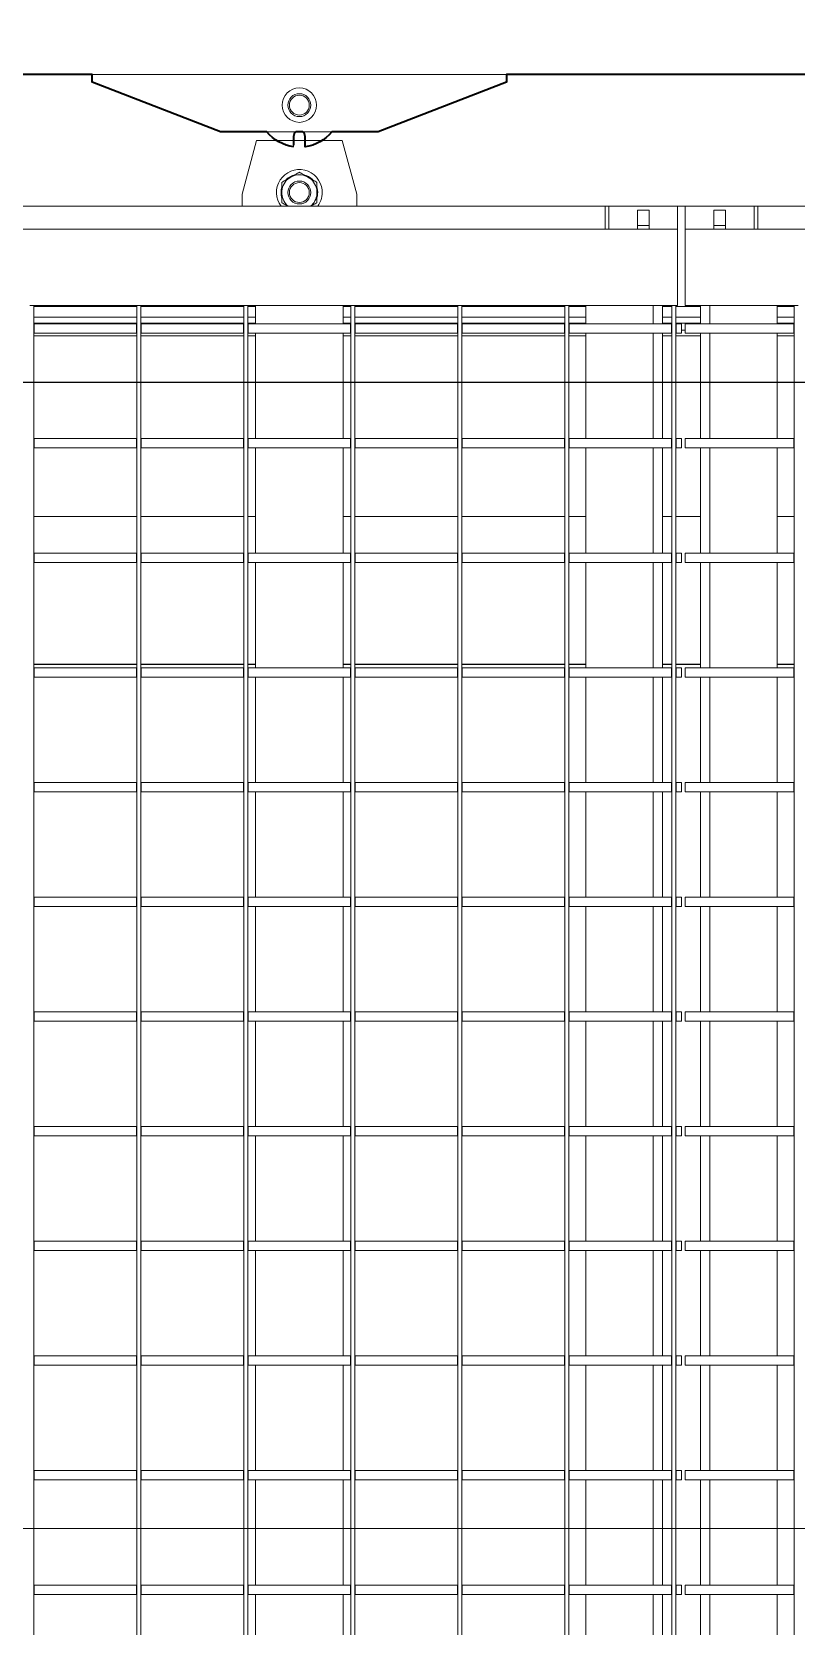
# Model space of a CAD drawing. Extents: x 28911 to 70911, y -59 to 29641.
# Drawn here: x 52923 to 53923, y 21135 to 23221 of the extents above; entities that cross this region are included whole.
import ezdxf
from ezdxf.lldxf.tags import DXFTag

# ---------------------------------------------------------------- set-up
doc = ezdxf.new("R2010")
doc.units = 0
doc.header["$LTSCALE"] = 300
doc.header["$MEASUREMENT"] = 0
doc.linetypes.add('CONTINUA', pattern=[0])
for name, color, linetype, lineweight in [('20 CENTERLINE 0.05', 6, 'CENTER', 9), ('21 CONTINUA 0.05', 6, 'Continuous', 9), ('22 CONTINUA 0.18', 3, 'Continuous', 18), ('23 CONTINUA 0.35', 4, 'Continuous', 35)]:
    doc.layers.add(name, color=color, linetype=linetype, lineweight=lineweight)
tags = doc.linetypes.add('CENTER', pattern=[2, 1.25, -0.25, 0.25, -0.25]).pattern_tags.tags
tags[10:11] = [DXFTag(74, 4), DXFTag(75, 0), DXFTag(340, '0'), DXFTag(46, 1.0), DXFTag(50, 0.0), DXFTag(44, 0.0), DXFTag(45, 0.0)]
tags[8:9] = [DXFTag(74, 4), DXFTag(75, 0), DXFTag(340, '0'), DXFTag(46, 1.0), DXFTag(50, 0.0), DXFTag(44, 0.0), DXFTag(45, 0.0)]
tags[6:7] = [DXFTag(74, 4), DXFTag(75, 0), DXFTag(340, '0'), DXFTag(46, 1.0), DXFTag(50, 0.0), DXFTag(44, 0.0), DXFTag(45, 0.0)]
tags[4:5] = [DXFTag(74, 4), DXFTag(75, 0), DXFTag(340, '0'), DXFTag(46, 1.0), DXFTag(50, 0.0), DXFTag(44, 0.0), DXFTag(45, 0.0)]

# ---------------------------------------------------------------- blocks, each defined once
blk = doc.blocks.new('A$Cdbd99e87')
at = {"layer": '21 CONTINUA 0.05', "color": 253, "linetype": 'Continuous'}
for p, q in [((1852.5, 1600), (1852.5, -1600)), ((2007.5, 1600), (2007.5, -1600)), ((2012.5, 1600), (2012.5, -1600)), ((2147.5, 1600), (2147.5, -1600)), ((2152.5, 1600), (2152.5, -1600)), ((2287.5, 1600), (2287.5, -1600)), ((2292.5, 1600), (2292.5, -1600)), ((2427.5, 1600), (2427.5, -1600)), ((2432.5, 1600), (2432.5, -1600)), ((2567.5, 1600), (2567.5, -1600)), ((2572.5, 1600), (2572.5, -1600)), ((2707.5, 1600), (2707.5, -1600)), ((2712.5, 1600), (2712.5, -1600)), ((2847.5, 1600), (2847.5, -1600)), ((1875, 86), (1875, 224)), ((1963, 86), (1963, 224)), ((1975, 86), (1975, 224)), ((2025, 86), (2025, 224)), ((2037, 86), (2037, 224)), ((2125, 86), (2125, 224)), ((2442.5, 86), (2442.5, 224)), ((2557.5, 86), (2557.5, 224)), ((1853, 86), (1852.5, 86)), ((1853, 86), (1853, 74)), ((1995, 86), (1853, 86)), ((1995, 86), (1995, 74)), ((2007, 86), (2000, 86)), ((2000, 86), (2000, 74)), ((2007, 86), (2007, 74)), ((2007.5, 86), (2007, 86)), ((2013, 86), (2012.5, 86)), ((2013, 86), (2013, 74)), ((2147, 86), (2013, 86)), ((2147, 86), (2147, 74)), ((2147.5, 86), (2147, 86)), ((2153, 86), (2152.5, 86)), ((2153, 86), (2153, 74)), ((2287, 86), (2153, 86)), ((2287, 86), (2287, 74)), ((2287.5, 86), (2287, 86)), ((2293, 86), (2292.5, 86)), ((2293, 86), (2293, 74)), ((2427, 86), (2293, 86)), ((2427, 86), (2427, 74)), ((2427.5, 86), (2427, 86)), ((2433, 86), (2432.5, 86)), ((2433, 86), (2433, 74)), ((2567, 86), (2433, 86)), ((2567, 86), (2567, 74)), ((2567.5, 86), (2567, 86)), ((2573, 86), (2572.5, 86)), ((2573, 86), (2573, 74)), ((2707, 86), (2573, 86)), ((2707, 86), (2707, 74)), ((2707.5, 86), (2707, 86)), ((2713, 86), (2712.5, 86)), ((2713, 86), (2713, 74)), ((2847, 86), (2713, 86)), ((2847, 86), (2847, 74)), ((2847.5, 86), (2847, 86)), ((1852.5, 74), (1853, 74)), ((1995, 74), (1853, 74)), ((1875, -64), (1875, 74)), ((1963, -64), (1963, 74)), ((1975, -64), (1975, 74)), ((2007, 74), (2000, 74)), ((2007, 74), (2007.5, 74)), ((2012.5, 74), (2013, 74)), ((2147, 74), (2013, 74)), ((2025, -64), (2025, 74)), ((2037, -64), (2037, 74)), ((2125, -64), (2125, 74)), ((2147, 74), (2147.5, 74)), ((2152.5, 74), (2153, 74)), ((2287, 74), (2153, 74)), ((2287, 74), (2287.5, 74)), ((2292.5, 74), (2293, 74)), ((2427, 74), (2293, 74)), ((2427, 74), (2427.5, 74)), ((2432.5, 74), (2433, 74)), ((2567, 74), (2433, 74)), ((2442.5, -64), (2442.5, 74)), ((2557.5, -64), (2557.5, 74)), ((2567, 74), (2567.5, 74)), ((2572.5, 74), (2573, 74)), ((2707, 74), (2573, 74)), ((2707, 74), (2707.5, 74)), ((2712.5, 74), (2713, 74)), ((2847, 74), (2713, 74)), ((2847, 74), (2847.5, 74)), ((1853, -64), (1852.5, -64)), ((1852.5, -76), (1853, -76)), ((1853, -64), (1853, -76)), ((1995, -64), (1853, -64)), ((1995, -76), (1853, -76)), ((1875, -214), (1875, -76)), ((1963, -214), (1963, -76)), ((1975, -214), (1975, -76)), ((1995, -64), (1995, -76)), ((2000, -64), (2000, -76)), ((2007, -64), (2000, -64)), ((2007, -76), (2000, -76)), ((2007, -64), (2007, -76)), ((2007.5, -64), (2007, -64)), ((2007, -76), (2007.5, -76)), ((2013, -64), (2012.5, -64)), ((2012.5, -76), (2013, -76)), ((2013, -64), (2013, -76)), ((2147, -64), (2013, -64)), ((2147, -76), (2013, -76)), ((2025, -214), (2025, -76)), ((2037, -214), (2037, -76)), ((2125, -214), (2125, -76)), ((2147, -64), (2147, -76)), ((2147.5, -64), (2147, -64)), ((2147, -76), (2147.5, -76)), ((2153, -64), (2152.5, -64)), ((2152.5, -76), (2153, -76)), ((2153, -64), (2153, -76)), ((2287, -64), (2153, -64)), ((2287, -76), (2153, -76)), ((2287, -64), (2287, -76)), ((2287.5, -64), (2287, -64)), ((2287, -76), (2287.5, -76)), ((2293, -64), (2292.5, -64)), ((2292.5, -76), (2293, -76)), ((2293, -64), (2293, -76)), ((2427, -64), (2293, -64)), ((2427, -76), (2293, -76)), ((2427, -64), (2427, -76)), ((2427.5, -64), (2427, -64)), ((2427, -76), (2427.5, -76)), ((2433, -64), (2432.5, -64)), ((2432.5, -76), (2433, -76)), ((2433, -64), (2433, -76)), ((2567, -64), (2433, -64)), ((2567, -76), (2433, -76)), ((2442.5, -214), (2442.5, -76)), ((2557.5, -214), (2557.5, -76)), ((2567, -64), (2567, -76)), ((2567.5, -64), (2567, -64)), ((2567, -76), (2567.5, -76)), ((2573, -64), (2572.5, -64)), ((2572.5, -76), (2573, -76)), ((2573, -64), (2573, -76)), ((2707, -64), (2573, -64)), ((2707, -76), (2573, -76)), ((2707, -64), (2707, -76)), ((2707.5, -64), (2707, -64)), ((2707, -76), (2707.5, -76)), ((2713, -64), (2712.5, -64)), ((2712.5, -76), (2713, -76)), ((2713, -64), (2713, -76)), ((2847, -64), (2713, -64)), ((2847, -76), (2713, -76)), ((2847, -64), (2847, -76)), ((2847.5, -64), (2847, -64)), ((2847, -76), (2847.5, -76)), ((1853, -214), (1852.5, -214)), ((1852.5, -226), (1853, -226)), ((1853, -214), (1853, -226)), ((1995, -214), (1853, -214)), ((1995, -226), (1853, -226)), ((1875, -364), (1875, -226)), ((1963, -364), (1963, -226)), ((1975, -364), (1975, -226)), ((1995, -214), (1995, -226)), ((2007, -214), (2000, -214)), ((2000, -214), (2000, -226)), ((2007, -226), (2000, -226)), ((2007, -214), (2007, -226)), ((2007.5, -214), (2007, -214)), ((2007, -226), (2007.5, -226)), ((2013, -214), (2012.5, -214)), ((2012.5, -226), (2013, -226)), ((2013, -214), (2013, -226)), ((2147, -214), (2013, -214)), ((2147, -226), (2013, -226)), ((2025, -364), (2025, -226)), ((2037, -364), (2037, -226)), ((2125, -364), (2125, -226)), ((2147, -214), (2147, -226)), ((2147.5, -214), (2147, -214)), ((2147, -226), (2147.5, -226)), ((2153, -214), (2152.5, -214)), ((2152.5, -226), (2153, -226)), ((2153, -214), (2153, -226)), ((2287, -214), (2153, -214)), ((2287, -226), (2153, -226)), ((2287, -214), (2287, -226)), ((2287.5, -214), (2287, -214)), ((2287, -226), (2287.5, -226)), ((2293, -214), (2292.5, -214)), ((2292.5, -226), (2293, -226)), ((2293, -214), (2293, -226)), ((2427, -214), (2293, -214)), ((2427, -226), (2293, -226)), ((2427, -214), (2427, -226)), ((2427.5, -214), (2427, -214)), ((2427, -226), (2427.5, -226)), ((2433, -214), (2432.5, -214)), ((2432.5, -226), (2433, -226)), ((2433, -214), (2433, -226)), ((2567, -214), (2433, -214)), ((2567, -226), (2433, -226)), ((2442.5, -364), (2442.5, -226)), ((2557.5, -364), (2557.5, -226)), ((2567, -214), (2567, -226)), ((2567.5, -214), (2567, -214)), ((2567, -226), (2567.5, -226)), ((2573, -214), (2572.5, -214)), ((2572.5, -226), (2573, -226)), ((2573, -214), (2573, -226)), ((2707, -214), (2573, -214)), ((2707, -226), (2573, -226)), ((2707, -214), (2707, -226)), ((2707.5, -214), (2707, -214)), ((2707, -226), (2707.5, -226)), ((2713, -214), (2712.5, -214)), ((2712.5, -226), (2713, -226)), ((2713, -214), (2713, -226)), ((2847, -214), (2713, -214)), ((2847, -226), (2713, -226)), ((2847, -214), (2847, -226)), ((2847.5, -214), (2847, -214)), ((2847, -226), (2847.5, -226)), ((1853, -364), (1852.5, -364)), ((1853, -364), (1853, -376)), ((1995, -364), (1853, -364)), ((1995, -364), (1995, -376)), ((2000, -364), (2000, -376)), ((2007, -364), (2000, -364)), ((2007, -364), (2007, -376)), ((2007.5, -364), (2007, -364)), ((2013, -364), (2012.5, -364)), ((2013, -364), (2013, -376)), ((2147, -364), (2013, -364)), ((2147, -364), (2147, -376)), ((2147.5, -364), (2147, -364)), ((2153, -364), (2152.5, -364)), ((2153, -364), (2153, -376)), ((2287, -364), (2153, -364)), ((2287, -364), (2287, -376)), ((2287.5, -364), (2287, -364)), ((2293, -364), (2292.5, -364)), ((2293, -364), (2293, -376)), ((2427, -364), (2293, -364)), ((2427, -364), (2427, -376)), ((2427.5, -364), (2427, -364)), ((2433, -364), (2432.5, -364)), ((2433, -364), (2433, -376)), ((2567, -364), (2433, -364)), ((2567, -364), (2567, -376)), ((2567.5, -364), (2567, -364)), ((2573, -364), (2572.5, -364)), ((2573, -364), (2573, -376)), ((2707, -364), (2573, -364)), ((2707, -364), (2707, -376)), ((2707.5, -364), (2707, -364)), ((2713, -364), (2712.5, -364)), ((2713, -364), (2713, -376)), ((2847, -364), (2713, -364)), ((2847, -364), (2847, -376)), ((2847.5, -364), (2847, -364)), ((1852.5, -376), (1853, -376)), ((1995, -376), (1853, -376)), ((1875, -514), (1875, -376)), ((1963, -514), (1963, -376)), ((1975, -514), (1975, -376)), ((2007, -376), (2000, -376)), ((2007, -376), (2007.5, -376)), ((2012.5, -376), (2013, -376)), ((2147, -376), (2013, -376)), ((2025, -514), (2025, -376)), ((2037, -514), (2037, -376)), ((2125, -514), (2125, -376)), ((2147, -376), (2147.5, -376)), ((2152.5, -376), (2153, -376)), ((2287, -376), (2153, -376)), ((2287, -376), (2287.5, -376)), ((2292.5, -376), (2293, -376)), ((2427, -376), (2293, -376)), ((2427, -376), (2427.5, -376)), ((2432.5, -376), (2433, -376)), ((2567, -376), (2433, -376)), ((2442.5, -514), (2442.5, -376)), ((2557.5, -514), (2557.5, -376)), ((2567, -376), (2567.5, -376)), ((2572.5, -376), (2573, -376)), ((2707, -376), (2573, -376)), ((2707, -376), (2707.5, -376)), ((2712.5, -376), (2713, -376)), ((2847, -376), (2713, -376)), ((2847, -376), (2847.5, -376)), ((1853, -514), (1852.5, -514)), ((1853, -514), (1853, -526)), ((1995, -514), (1853, -514)), ((1995, -514), (1995, -526)), ((2000, -514), (2000, -526)), ((2007, -514), (2000, -514)), ((2007, -514), (2007, -526)), ((2007.5, -514), (2007, -514)), ((2013, -514), (2012.5, -514)), ((2013, -514), (2013, -526)), ((2147, -514), (2013, -514)), ((2147, -514), (2147, -526)), ((2147.5, -514), (2147, -514)), ((2153, -514), (2152.5, -514)), ((2153, -514), (2153, -526)), ((2287, -514), (2153, -514)), ((2287, -514), (2287, -526)), ((2287.5, -514), (2287, -514)), ((2293, -514), (2292.5, -514)), ((2293, -514), (2293, -526)), ((2427, -514), (2293, -514)), ((2427, -514), (2427, -526)), ((2427.5, -514), (2427, -514)), ((2433, -514), (2432.5, -514)), ((2433, -514), (2433, -526)), ((2567, -514), (2433, -514)), ((2567, -514), (2567, -526)), ((2567.5, -514), (2567, -514)), ((2573, -514), (2572.5, -514)), ((2573, -514), (2573, -526)), ((2707, -514), (2573, -514)), ((2707, -514), (2707, -526)), ((2707.5, -514), (2707, -514)), ((2713, -514), (2712.5, -514)), ((2713, -514), (2713, -526)), ((2847, -514), (2713, -514)), ((2847, -514), (2847, -526)), ((2847.5, -514), (2847, -514)), ((1852.5, -526), (1853, -526)), ((1995, -526), (1853, -526)), ((1875, -664), (1875, -526)), ((1963, -664), (1963, -526)), ((1975, -664), (1975, -526)), ((2007, -526), (2000, -526)), ((2007, -526), (2007.5, -526)), ((2012.5, -526), (2013, -526)), ((2147, -526), (2013, -526)), ((2025, -664), (2025, -526)), ((2037, -664), (2037, -526)), ((2125, -664), (2125, -526)), ((2147, -526), (2147.5, -526)), ((2152.5, -526), (2153, -526)), ((2287, -526), (2153, -526)), ((2287, -526), (2287.5, -526)), ((2292.5, -526), (2293, -526)), ((2427, -526), (2293, -526)), ((2427, -526), (2427.5, -526)), ((2432.5, -526), (2433, -526)), ((2567, -526), (2433, -526)), ((2442.5, -664), (2442.5, -526)), ((2557.5, -664), (2557.5, -526)), ((2567, -526), (2567.5, -526)), ((2572.5, -526), (2573, -526)), ((2707, -526), (2573, -526)), ((2707, -526), (2707.5, -526)), ((2712.5, -526), (2713, -526)), ((2847, -526), (2713, -526)), ((2847, -526), (2847.5, -526)), ((1853, -664), (1852.5, -664)), ((1853, -664), (1853, -676)), ((1995, -664), (1853, -664)), ((1995, -664), (1995, -676)), ((2000, -664), (2000, -676)), ((2007, -664), (2000, -664)), ((2007, -664), (2007, -676)), ((2007.5, -664), (2007, -664)), ((2013, -664), (2012.5, -664)), ((2013, -664), (2013, -676)), ((2147, -664), (2013, -664)), ((2147, -664), (2147, -676)), ((2147.5, -664), (2147, -664)), ((2153, -664), (2152.5, -664)), ((2153, -664), (2153, -676)), ((2287, -664), (2153, -664)), ((2287, -664), (2287, -676)), ((2287.5, -664), (2287, -664)), ((2293, -664), (2292.5, -664)), ((2293, -664), (2293, -676)), ((2427, -664), (2293, -664)), ((2427, -664), (2427, -676)), ((2427.5, -664), (2427, -664)), ((2433, -664), (2432.5, -664)), ((2433, -664), (2433, -676)), ((2567, -664), (2433, -664)), ((2567, -664), (2567, -676)), ((2567.5, -664), (2567, -664)), ((2573, -664), (2572.5, -664)), ((2573, -664), (2573, -676)), ((2707, -664), (2573, -664)), ((2707, -664), (2707, -676)), ((2707.5, -664), (2707, -664)), ((2713, -664), (2712.5, -664)), ((2713, -664), (2713, -676)), ((2847, -664), (2713, -664)), ((2847, -664), (2847, -676)), ((2847.5, -664), (2847, -664)), ((1852.5, -676), (1853, -676)), ((1995, -676), (1853, -676)), ((1875, -814), (1875, -676)), ((1963, -814), (1963, -676)), ((1975, -814), (1975, -676)), ((2007, -676), (2000, -676)), ((2007, -676), (2007.5, -676)), ((2012.5, -676), (2013, -676)), ((2147, -676), (2013, -676)), ((2025, -814), (2025, -676)), ((2037, -814), (2037, -676)), ((2125, -814), (2125, -676)), ((2147, -676), (2147.5, -676)), ((2152.5, -676), (2153, -676)), ((2287, -676), (2153, -676)), ((2287, -676), (2287.5, -676)), ((2292.5, -676), (2293, -676)), ((2427, -676), (2293, -676)), ((2427, -676), (2427.5, -676)), ((2432.5, -676), (2433, -676)), ((2567, -676), (2433, -676)), ((2442.5, -814), (2442.5, -676)), ((2557.5, -814), (2557.5, -676)), ((2567, -676), (2567.5, -676)), ((2572.5, -676), (2573, -676)), ((2707, -676), (2573, -676)), ((2707, -676), (2707.5, -676)), ((2712.5, -676), (2713, -676)), ((2847, -676), (2713, -676)), ((2847, -676), (2847.5, -676)), ((1853, -814), (1852.5, -814)), ((1852.5, -826), (1853, -826)), ((1853, -814), (1853, -826)), ((1995, -814), (1853, -814)), ((1995, -826), (1853, -826)), ((1875, -964), (1875, -826)), ((1963, -964), (1963, -826)), ((1975, -964), (1975, -826)), ((1995, -814), (1995, -826)), ((2007, -814), (2000, -814)), ((2000, -814), (2000, -826)), ((2007, -826), (2000, -826)), ((2007, -814), (2007, -826)), ((2007.5, -814), (2007, -814)), ((2007, -826), (2007.5, -826)), ((2013, -814), (2012.5, -814)), ((2012.5, -826), (2013, -826)), ((2013, -814), (2013, -826)), ((2147, -814), (2013, -814)), ((2147, -826), (2013, -826)), ((2025, -964), (2025, -826)), ((2037, -964), (2037, -826)), ((2125, -964), (2125, -826)), ((2147, -814), (2147, -826)), ((2147.5, -814), (2147, -814)), ((2147, -826), (2147.5, -826)), ((2153, -814), (2152.5, -814)), ((2152.5, -826), (2153, -826)), ((2153, -814), (2153, -826)), ((2287, -814), (2153, -814)), ((2287, -826), (2153, -826)), ((2287, -814), (2287, -826)), ((2287.5, -814), (2287, -814)), ((2287, -826), (2287.5, -826)), ((2293, -814), (2292.5, -814)), ((2292.5, -826), (2293, -826)), ((2293, -814), (2293, -826)), ((2427, -814), (2293, -814)), ((2427, -826), (2293, -826)), ((2427, -814), (2427, -826)), ((2427.5, -814), (2427, -814)), ((2427, -826), (2427.5, -826)), ((2433, -814), (2432.5, -814)), ((2432.5, -826), (2433, -826)), ((2433, -814), (2433, -826)), ((2567, -814), (2433, -814)), ((2567, -826), (2433, -826)), ((2442.5, -964), (2442.5, -826)), ((2557.5, -964), (2557.5, -826)), ((2567, -814), (2567, -826)), ((2567.5, -814), (2567, -814)), ((2567, -826), (2567.5, -826)), ((2573, -814), (2572.5, -814)), ((2572.5, -826), (2573, -826)), ((2573, -814), (2573, -826)), ((2707, -814), (2573, -814)), ((2707, -826), (2573, -826)), ((2707, -814), (2707, -826)), ((2707.5, -814), (2707, -814)), ((2707, -826), (2707.5, -826)), ((2713, -814), (2712.5, -814)), ((2712.5, -826), (2713, -826)), ((2713, -814), (2713, -826)), ((2847, -814), (2713, -814)), ((2847, -826), (2713, -826)), ((2847, -814), (2847, -826)), ((2847.5, -814), (2847, -814)), ((2847, -826), (2847.5, -826)), ((1853, -964), (1852.5, -964)), ((1852.5, -976), (1853, -976)), ((1853, -964), (1853, -976)), ((1995, -964), (1853, -964)), ((1995, -976), (1853, -976)), ((1875, -1114), (1875, -976)), ((1963, -1114), (1963, -976)), ((1975, -1114), (1975, -976)), ((1995, -964), (1995, -976)), ((2007, -964), (2000, -964)), ((2000, -964), (2000, -976)), ((2007, -976), (2000, -976)), ((2007, -964), (2007, -976)), ((2007.5, -964), (2007, -964)), ((2007, -976), (2007.5, -976)), ((2013, -964), (2012.5, -964)), ((2012.5, -976), (2013, -976)), ((2013, -964), (2013, -976)), ((2147, -964), (2013, -964)), ((2147, -976), (2013, -976)), ((2025, -1114), (2025, -976)), ((2037, -1114), (2037, -976)), ((2125, -1114), (2125, -976)), ((2147, -964), (2147, -976)), ((2147.5, -964), (2147, -964)), ((2147, -976), (2147.5, -976)), ((2153, -964), (2152.5, -964)), ((2152.5, -976), (2153, -976)), ((2153, -964), (2153, -976)), ((2287, -964), (2153, -964)), ((2287, -976), (2153, -976)), ((2287, -964), (2287, -976)), ((2287.5, -964), (2287, -964)), ((2287, -976), (2287.5, -976)), ((2293, -964), (2292.5, -964)), ((2292.5, -976), (2293, -976)), ((2293, -964), (2293, -976)), ((2427, -964), (2293, -964)), ((2427, -976), (2293, -976)), ((2427, -964), (2427, -976)), ((2427.5, -964), (2427, -964)), ((2427, -976), (2427.5, -976)), ((2433, -964), (2432.5, -964)), ((2432.5, -976), (2433, -976)), ((2433, -964), (2433, -976)), ((2567, -964), (2433, -964)), ((2567, -976), (2433, -976)), ((2442.5, -1114), (2442.5, -976)), ((2557.5, -1114), (2557.5, -976)), ((2567, -964), (2567, -976)), ((2567.5, -964), (2567, -964)), ((2567, -976), (2567.5, -976)), ((2573, -964), (2572.5, -964)), ((2572.5, -976), (2573, -976)), ((2573, -964), (2573, -976)), ((2707, -964), (2573, -964)), ((2707, -976), (2573, -976)), ((2707, -964), (2707, -976)), ((2707.5, -964), (2707, -964)), ((2707, -976), (2707.5, -976)), ((2713, -964), (2712.5, -964)), ((2712.5, -976), (2713, -976)), ((2713, -964), (2713, -976)), ((2847, -964), (2713, -964)), ((2847, -976), (2713, -976)), ((2847, -964), (2847, -976)), ((2847.5, -964), (2847, -964)), ((2847, -976), (2847.5, -976)), ((1853, -1114), (1852.5, -1114)), ((1852.5, -1126), (1853, -1126)), ((1853, -1114), (1853, -1126)), ((1995, -1114), (1853, -1114)), ((1995, -1126), (1853, -1126)), ((1875, -1264), (1875, -1126)), ((1963, -1264), (1963, -1126)), ((1975, -1264), (1975, -1126)), ((1995, -1114), (1995, -1126)), ((2000, -1114), (2000, -1126)), ((2007, -1114), (2000, -1114)), ((2007, -1126), (2000, -1126)), ((2007, -1114), (2007, -1126)), ((2007.5, -1114), (2007, -1114)), ((2007, -1126), (2007.5, -1126)), ((2013, -1114), (2012.5, -1114)), ((2012.5, -1126), (2013, -1126)), ((2013, -1114), (2013, -1126)), ((2147, -1114), (2013, -1114)), ((2147, -1126), (2013, -1126)), ((2025, -1264), (2025, -1126)), ((2037, -1264), (2037, -1126)), ((2125, -1264), (2125, -1126)), ((2147, -1114), (2147, -1126)), ((2147.5, -1114), (2147, -1114)), ((2147, -1126), (2147.5, -1126)), ((2153, -1114), (2152.5, -1114)), ((2152.5, -1126), (2153, -1126)), ((2153, -1114), (2153, -1126)), ((2287, -1114), (2153, -1114)), ((2287, -1126), (2153, -1126)), ((2287, -1114), (2287, -1126)), ((2287.5, -1114), (2287, -1114)), ((2287, -1126), (2287.5, -1126)), ((2293, -1114), (2292.5, -1114)), ((2292.5, -1126), (2293, -1126)), ((2293, -1114), (2293, -1126)), ((2427, -1114), (2293, -1114)), ((2427, -1126), (2293, -1126)), ((2427, -1114), (2427, -1126)), ((2427.5, -1114), (2427, -1114)), ((2427, -1126), (2427.5, -1126)), ((2433, -1114), (2432.5, -1114)), ((2432.5, -1126), (2433, -1126)), ((2433, -1114), (2433, -1126)), ((2567, -1114), (2433, -1114)), ((2567, -1126), (2433, -1126)), ((2442.5, -1264), (2442.5, -1126)), ((2557.5, -1264), (2557.5, -1126)), ((2567, -1114), (2567, -1126)), ((2567.5, -1114), (2567, -1114)), ((2567, -1126), (2567.5, -1126)), ((2573, -1114), (2572.5, -1114)), ((2572.5, -1126), (2573, -1126)), ((2573, -1114), (2573, -1126)), ((2707, -1114), (2573, -1114)), ((2707, -1126), (2573, -1126)), ((2707, -1114), (2707, -1126)), ((2707.5, -1114), (2707, -1114)), ((2707, -1126), (2707.5, -1126)), ((2713, -1114), (2712.5, -1114)), ((2712.5, -1126), (2713, -1126)), ((2713, -1114), (2713, -1126)), ((2847, -1114), (2713, -1114)), ((2847, -1126), (2713, -1126)), ((2847, -1114), (2847, -1126)), ((2847.5, -1114), (2847, -1114)), ((2847, -1126), (2847.5, -1126)), ((1852.5, -1130.3), (1875, -1130.3)), ((1852.5, -1130.5), (1875, -1130.5)), ((1875, -1131), (1852.5, -1131)), ((1975, -1130.3), (2007.5, -1130.3)), ((1975, -1130.5), (2007.5, -1130.5)), ((2007.5, -1131), (1975, -1131)), ((2012.5, -1130.3), (2025, -1130.3)), ((2012.5, -1130.5), (2025, -1130.5)), ((2025, -1131), (2012.5, -1131)), ((2125, -1130.3), (2147.5, -1130.3)), ((2125, -1130.5), (2147.5, -1130.5)), ((2147.5, -1131), (2125, -1131)), ((2152.5, -1130.3), (2287.5, -1130.3)), ((2152.5, -1130.5), (2287.5, -1130.5)), ((2287.5, -1131), (2152.5, -1131)), ((2292.5, -1130.3), (2427.5, -1130.3)), ((2292.5, -1130.5), (2427.5, -1130.5)), ((2427.5, -1131), (2292.5, -1131)), ((2432.5, -1130.3), (2442.5, -1130.3)), ((2432.5, -1130.5), (2442.5, -1130.5)), ((2442.5, -1131), (2432.5, -1131)), ((2557.5, -1130.3), (2567.5, -1130.3)), ((2557.5, -1130.5), (2567.5, -1130.5)), ((2567.5, -1131), (2557.5, -1131)), ((2572.5, -1130.3), (2707.5, -1130.3)), ((2572.5, -1130.5), (2707.5, -1130.5)), ((2707.5, -1131), (2572.5, -1131)), ((2712.5, -1130.3), (2847.5, -1130.3)), ((2712.5, -1130.5), (2847.5, -1130.5)), ((2847.5, -1131), (2712.5, -1131)), ((1853, -1264), (1852.5, -1264)), ((1853, -1264), (1853, -1276)), ((1995, -1264), (1853, -1264)), ((1995, -1264), (1995, -1276)), ((2000, -1264), (2000, -1276)), ((2007, -1264), (2000, -1264)), ((2007, -1264), (2007, -1276)), ((2007.5, -1264), (2007, -1264)), ((2013, -1264), (2012.5, -1264)), ((2013, -1264), (2013, -1276)), ((2147, -1264), (2013, -1264)), ((2147, -1264), (2147, -1276)), ((2147.5, -1264), (2147, -1264)), ((2153, -1264), (2152.5, -1264)), ((2153, -1264), (2153, -1276)), ((2287, -1264), (2153, -1264)), ((2287, -1264), (2287, -1276)), ((2287.5, -1264), (2287, -1264)), ((2293, -1264), (2292.5, -1264)), ((2293, -1264), (2293, -1276)), ((2427, -1264), (2293, -1264)), ((2427, -1264), (2427, -1276)), ((2427.5, -1264), (2427, -1264)), ((2433, -1264), (2432.5, -1264)), ((2433, -1264), (2433, -1276)), ((2567, -1264), (2433, -1264)), ((2567, -1264), (2567, -1276)), ((2567.5, -1264), (2567, -1264)), ((2573, -1264), (2572.5, -1264)), ((2573, -1264), (2573, -1276)), ((2707, -1264), (2573, -1264)), ((2707, -1264), (2707, -1276)), ((2707.5, -1264), (2707, -1264)), ((2713, -1264), (2712.5, -1264)), ((2713, -1264), (2713, -1276)), ((2847, -1264), (2713, -1264)), ((2847, -1264), (2847, -1276)), ((2847.5, -1264), (2847, -1264)), ((1852.5, -1276), (1853, -1276)), ((1995, -1276), (1853, -1276)), ((1875, -1414), (1875, -1276)), ((1963, -1414), (1963, -1276)), ((1975, -1414), (1975, -1276)), ((2007, -1276), (2000, -1276)), ((2007, -1276), (2007.5, -1276)), ((2012.5, -1276), (2013, -1276)), ((2147, -1276), (2013, -1276)), ((2025, -1414), (2025, -1276)), ((2037, -1414), (2037, -1276)), ((2125, -1414), (2125, -1276)), ((2147, -1276), (2147.5, -1276)), ((2152.5, -1276), (2153, -1276)), ((2287, -1276), (2153, -1276)), ((2287, -1276), (2287.5, -1276)), ((2292.5, -1276), (2293, -1276)), ((2427, -1276), (2293, -1276)), ((2427, -1276), (2427.5, -1276)), ((2432.5, -1276), (2433, -1276)), ((2567, -1276), (2433, -1276)), ((2442.5, -1414), (2442.5, -1276)), ((2557.5, -1414), (2557.5, -1276)), ((2567, -1276), (2567.5, -1276)), ((2572.5, -1276), (2573, -1276)), ((2707, -1276), (2573, -1276)), ((2707, -1276), (2707.5, -1276)), ((2712.5, -1276), (2713, -1276)), ((2847, -1276), (2713, -1276)), ((2847, -1276), (2847.5, -1276)), ((1875, -1324), (1852.5, -1324)), ((2007.5, -1324), (1975, -1324)), ((2025, -1324), (2012.5, -1324)), ((2147.5, -1324), (2125, -1324)), ((2287.5, -1324), (2152.5, -1324)), ((2427.5, -1324), (2292.5, -1324)), ((2442.5, -1324), (2432.5, -1324)), ((2567.5, -1324), (2557.5, -1324)), ((2707.5, -1324), (2572.5, -1324)), ((2847.5, -1324), (2712.5, -1324)), ((1853, -1414), (1852.5, -1414)), ((1853, -1414), (1853, -1426)), ((1995, -1414), (1853, -1414)), ((1995, -1414), (1995, -1426)), ((2000, -1414), (2000, -1426)), ((2007, -1414), (2000, -1414)), ((2007, -1414), (2007, -1426)), ((2007.5, -1414), (2007, -1414)), ((2013, -1414), (2012.5, -1414)), ((2013, -1414), (2013, -1426)), ((2147, -1414), (2013, -1414)), ((2147, -1414), (2147, -1426)), ((2147.5, -1414), (2147, -1414)), ((2153, -1414), (2152.5, -1414)), ((2153, -1414), (2153, -1426)), ((2287, -1414), (2153, -1414)), ((2287, -1414), (2287, -1426)), ((2287.5, -1414), (2287, -1414)), ((2293, -1414), (2292.5, -1414)), ((2293, -1414), (2293, -1426)), ((2427, -1414), (2293, -1414)), ((2427, -1414), (2427, -1426)), ((2427.5, -1414), (2427, -1414)), ((2433, -1414), (2432.5, -1414)), ((2433, -1414), (2433, -1426)), ((2567, -1414), (2433, -1414)), ((2567, -1414), (2567, -1426)), ((2567.5, -1414), (2567, -1414)), ((2573, -1414), (2572.5, -1414)), ((2573, -1414), (2573, -1426)), ((2707, -1414), (2573, -1414)), ((2707, -1414), (2707, -1426)), ((2707.5, -1414), (2707, -1414)), ((2713, -1414), (2712.5, -1414)), ((2713, -1414), (2713, -1426)), ((2847, -1414), (2713, -1414)), ((2847, -1414), (2847, -1426)), ((2847.5, -1414), (2847, -1414)), ((1852.5, -1426), (1853, -1426)), ((1995, -1426), (1853, -1426)), ((1875, -1564), (1875, -1426)), ((1963, -1564), (1963, -1426)), ((1975, -1564), (1975, -1426)), ((2007, -1426), (2000, -1426)), ((2007, -1426), (2007.5, -1426)), ((2012.5, -1426), (2013, -1426)), ((2147, -1426), (2013, -1426)), ((2025, -1564), (2025, -1426)), ((2037, -1564), (2037, -1426)), ((2125, -1564), (2125, -1426)), ((2147, -1426), (2147.5, -1426)), ((2152.5, -1426), (2153, -1426)), ((2287, -1426), (2153, -1426)), ((2287, -1426), (2287.5, -1426)), ((2292.5, -1426), (2293, -1426)), ((2427, -1426), (2293, -1426)), ((2427, -1426), (2427.5, -1426)), ((2432.5, -1426), (2433, -1426)), ((2567, -1426), (2433, -1426)), ((2442.5, -1564), (2442.5, -1426)), ((2557.5, -1564), (2557.5, -1426)), ((2567, -1426), (2567.5, -1426)), ((2572.5, -1426), (2573, -1426)), ((2707, -1426), (2573, -1426)), ((2707, -1426), (2707.5, -1426)), ((2712.5, -1426), (2713, -1426)), ((2847, -1426), (2713, -1426)), ((2847, -1426), (2847.5, -1426)), ((1852.5, -1560.3), (1875, -1560.3)), ((1853, -1564), (1852.5, -1564)), ((1853, -1564), (1853, -1576)), ((1995, -1564), (1853, -1564)), ((1975, -1560.3), (2007.5, -1560.3)), ((1995, -1564), (1995, -1576)), ((2000, -1564), (2000, -1576)), ((2007, -1564), (2000, -1564)), ((2007, -1564), (2007, -1576)), ((2007.5, -1564), (2007, -1564)), ((2012.5, -1560.3), (2025, -1560.3)), ((2013, -1564), (2012.5, -1564)), ((2013, -1564), (2013, -1576)), ((2147, -1564), (2013, -1564)), ((2125, -1560.3), (2147.5, -1560.3)), ((2147, -1564), (2147, -1576)), ((2147.5, -1564), (2147, -1564)), ((2152.5, -1560.3), (2287.5, -1560.3)), ((2153, -1564), (2152.5, -1564)), ((2153, -1564), (2153, -1576)), ((2287, -1564), (2153, -1564)), ((2287, -1564), (2287, -1576)), ((2287.5, -1564), (2287, -1564)), ((2292.5, -1560.3), (2427.5, -1560.3)), ((2293, -1564), (2292.5, -1564)), ((2293, -1564), (2293, -1576)), ((2427, -1564), (2293, -1564)), ((2427, -1564), (2427, -1576)), ((2427.5, -1564), (2427, -1564)), ((2432.5, -1560.3), (2442.5, -1560.3)), ((2433, -1564), (2432.5, -1564)), ((2433, -1564), (2433, -1576)), ((2567, -1564), (2433, -1564)), ((2557.5, -1560.3), (2567.5, -1560.3)), ((2567, -1564), (2567, -1576)), ((2567.5, -1564), (2567, -1564)), ((2572.5, -1560.3), (2707.5, -1560.3)), ((2573, -1564), (2572.5, -1564)), ((2573, -1564), (2573, -1576)), ((2707, -1564), (2573, -1564)), ((2707, -1564), (2707, -1576)), ((2707.5, -1564), (2707, -1564)), ((2712.5, -1560.3), (2847.5, -1560.3)), ((2713, -1564), (2712.5, -1564)), ((2713, -1564), (2713, -1576)), ((2847, -1564), (2713, -1564)), ((2847, -1564), (2847, -1576)), ((2847.5, -1564), (2847, -1564)), ((1852.5, -1576), (1853, -1576)), ((1852.5, -1577.2), (1875, -1577.2)), ((1852.5, -1585), (1875, -1585)), ((1995, -1576), (1853, -1576)), ((1875, -1600), (1875, -1576)), ((1963, -1600), (1963, -1576)), ((1975, -1600), (1975, -1576)), ((1975, -1577.2), (2007.5, -1577.2)), ((1975, -1585), (2007.5, -1585)), ((2000, -1568.1), (1995, -1568.1)), ((2007, -1576), (2000, -1576)), ((2007, -1576), (2007.5, -1576)), ((2012.5, -1576), (2013, -1576)), ((2012.5, -1577.2), (2025, -1577.2)), ((2012.5, -1585), (2025, -1585)), ((2147, -1576), (2013, -1576)), ((2025, -1600), (2025, -1576)), ((2037, -1600), (2037, -1576)), ((2125, -1600), (2125, -1576)), ((2125, -1577.2), (2147.5, -1577.2)), ((2125, -1585), (2147.5, -1585)), ((2147, -1576), (2147.5, -1576)), ((2152.5, -1576), (2153, -1576)), ((2152.5, -1577.2), (2287.5, -1577.2)), ((2152.5, -1585), (2287.5, -1585)), ((2287, -1576), (2153, -1576)), ((2287, -1576), (2287.5, -1576)), ((2292.5, -1576), (2293, -1576)), ((2292.5, -1577.2), (2427.5, -1577.2)), ((2292.5, -1585), (2427.5, -1585)), ((2427, -1576), (2293, -1576)), ((2427, -1576), (2427.5, -1576)), ((2432.5, -1576), (2433, -1576)), ((2432.5, -1577.2), (2442.5, -1577.2)), ((2432.5, -1585), (2442.5, -1585)), ((2567, -1576), (2433, -1576)), ((2442.5, -1600), (2442.5, -1576)), ((2557.5, -1600), (2557.5, -1576)), ((2557.5, -1577.2), (2567.5, -1577.2)), ((2557.5, -1585), (2567.5, -1585)), ((2567, -1576), (2567.5, -1576)), ((2572.5, -1576), (2573, -1576)), ((2572.5, -1577.2), (2707.5, -1577.2)), ((2572.5, -1585), (2707.5, -1585)), ((2707, -1576), (2573, -1576)), ((2707, -1576), (2707.5, -1576)), ((2712.5, -1576), (2713, -1576)), ((2712.5, -1577.2), (2847.5, -1577.2)), ((2712.5, -1585), (2847.5, -1585)), ((2847, -1576), (2713, -1576)), ((2847, -1576), (2847.5, -1576))]:
    blk.add_line(p, q, dxfattribs=at)
at = {"layer": '22 CONTINUA 0.18', "color": 253, "linetype": 'Continuous'}
for p, q in [((1852.5, -1600), (1847.5, -1600)), ((1852.5, -1599), (1875, -1599)), ((1916.7, -1600), (1852.5, -1600)), ((1916.7, -1600), (1939.4, -1600)), ((1963, -1600), (1939.4, -1600)), ((1995, -1600), (1963, -1600)), ((2007.5, -1599), (1975, -1599)), ((1995, -1607.1), (1995, -1600)), ((2007.5, -1600), (2005, -1600)), ((2005, -1607.1), (2005, -1600)), ((2012.5, -1600), (2007.5, -1600)), ((2025, -1599), (2012.5, -1599)), ((2037, -1600), (2012.5, -1600)), ((2037, -1600), (2060.6, -1600)), ((2083.3, -1600), (2060.6, -1600)), ((2147.5, -1600), (2083.3, -1600)), ((2125, -1599), (2147.5, -1599)), ((2152.5, -1600), (2147.5, -1600)), ((2152.5, -1599), (2287.5, -1599)), ((2287.5, -1600), (2152.5, -1600)), ((2292.5, -1600), (2287.5, -1600)), ((2292.5, -1599), (2427.5, -1599)), ((2427.5, -1600), (2292.5, -1600)), ((2432.5, -1600), (2427.5, -1600)), ((2432.5, -1599), (2442.5, -1599)), ((2477.2, -1600), (2432.5, -1600)), ((2522.8, -1600), (2477.2, -1600)), ((2567.5, -1600), (2522.8, -1600)), ((2557.5, -1599), (2567.5, -1599)), ((2572.5, -1600), (2567.5, -1600)), ((2572.5, -1599), (2707.5, -1599)), ((2707.5, -1600), (2572.5, -1600)), ((2712.5, -1600), (2707.5, -1600)), ((2712.5, -1599), (2847.5, -1599)), ((2847.5, -1600), (2712.5, -1600)), ((2852.5, -1600), (2847.5, -1600))]:
    blk.add_line(p, q, dxfattribs=at)
at = {"layer": '22 CONTINUA 0.18', "color": 7, "linetype": 'Continuous'}
for p, q in [((1995, -1692.9), (1995, -1607.1)), ((2005, -1692.9), (2005, -1607.1)), ((1995, -1700), (1005, -1700)), ((1900, -1700), (1900, -1730)), ((1905, -1730), (1905, -1700)), ((1957.5, -1700), (1942.5, -1700)), ((1942.5, -1705), (1942.5, -1700)), ((1957.5, -1705), (1942.5, -1705)), ((1942.5, -1725), (1942.5, -1705)), ((1957.5, -1705), (1957.5, -1700)), ((1957.5, -1725), (1957.5, -1705)), ((1995, -1700), (1995, -1692.9)), ((1995, -1700), (1995, -1730)), ((2005, -1700), (2005, -1692.9)), ((2995, -1700), (2005, -1700)), ((2005, -1730), (2005, -1700)), ((2042.5, -1705), (2042.5, -1700)), ((2042.5, -1700), (2057.5, -1700)), ((2042.5, -1725), (2042.5, -1705)), ((2042.5, -1705), (2057.5, -1705)), ((2057.5, -1705), (2057.5, -1700)), ((2057.5, -1725), (2057.5, -1705)), ((2095, -1700), (2095, -1730)), ((2100, -1730), (2100, -1700)), ((1100, -1730), (1900, -1730)), ((1900, -1730), (1905, -1730)), ((1995, -1730), (1905, -1730)), ((1957.5, -1725), (1942.5, -1725)), ((1995, -1730), (2005, -1730)), ((2095, -1730), (2005, -1730)), ((2042.5, -1725), (2057.5, -1725)), ((2095, -1730), (2100, -1730)), ((2100, -1730), (2900, -1730)), ((2425, -1746), (2425, -1730)), ((2482.9, -1731.1), (2484.1, -1730)), ((2575, -1730), (2575, -1746)), ((2443.8, -1816), (2425, -1746)), ((2477, -1750.1), (2477, -1745.9)), ((2523, -1745.9), (2523, -1750.1)), ((2575, -1746), (2556.2, -1816)), ((2490.3, -1769), (2486.7, -1766.9)), ((2513.3, -1766.9), (2509.7, -1769)), ((2556.2, -1816), (2443.8, -1816))]:
    blk.add_line(p, q, dxfattribs=at)
at = {"layer": '22 CONTINUA 0.18', "color": 7, "linetype": 'Continuous', "flags": 128}
for points in [[(2515.9, -1730), (2516.9, -1731), (2517.1, -1731.2)], [(2476.8, -1754.3), (2476.7, -1753.6), (2476.2, -1750.7)]]:
    blk.add_lwpolyline(points, dxfattribs=at)
at = {"layer": '22 CONTINUA 0.18', "color": 7, "linetype": 'Continuous'}
for radius in [15, 13]:
    blk.add_circle((2500, -1748), radius, dxfattribs=at)
for radius, start, end in [(30, 143.1301, 186.4252), (30, 186.4252, 36.8699), (23.1, 128.7922, 174.8284), (23.1, 5.1716, 51.2078), (24, 164.8613, 186.4252), (23.1, 185.1716, 234.8284), (23.1, 305.1716, 354.8284), (24, 344.8616, 15.2291), (24, 224.4822, 256.3361), (23.1, 245.1716, 294.8284), (24, 283.4464, 315.352)]:
    blk.add_arc((2500, -1748), radius, start, end, dxfattribs=at)
for points, knots in [([(2485.2, -1730), (2484.1, -1730.6), (2481.3, -1732.2), (2478.6, -1733.8), (2477, -1734.7)], [0, 0, 0, 0, 0.403896, 1, 1, 1, 1]), ([(2523, -1734.7), (2521.4, -1733.8), (2518.7, -1732.3), (2516, -1730.7), (2514.8, -1730)], [0, 0, 0, 0, 0.588288, 1, 1, 1, 1]), ([(2477, -1734.7), (2477, -1736.5), (2477, -1740.2), (2477, -1744), (2477, -1745.9)], [0, 0, 0, 0, 0.496994, 1, 1, 1, 1]), ([(2477, -1750.1), (2477, -1752), (2477, -1755.8), (2477, -1759.4), (2477, -1761.3)], [0, 0, 0, 0, 0.496394, 1, 1, 1, 1]), ([(2523, -1745.9), (2523, -1744), (2523, -1740.2), (2523, -1736.6), (2523, -1734.7)], [0, 0, 0, 0, 0.496394, 1, 1, 1, 1]), ([(2523, -1761.3), (2523, -1759.5), (2523, -1755.8), (2523, -1752), (2523, -1750.1)], [0, 0, 0, 0, 0.496994, 1, 1, 1, 1]), ([(2477, -1761.3), (2478.6, -1762.2), (2481.8, -1764), (2485, -1765.9), (2486.7, -1766.9)], [0, 0, 0, 0, 0.496994, 1, 1, 1, 1]), ([(2490.3, -1769), (2491.9, -1769.9), (2495.2, -1771.8), (2498.4, -1773.6), (2500, -1774.6)], [0, 0, 0, 0, 0.4963935, 1, 1, 1, 1]), ([(2500, -1774.6), (2501.6, -1773.6), (2504.8, -1771.8), (2508, -1769.9), (2509.7, -1769)], [0, 0, 0, 0, 0.496994, 1, 1, 1, 1]), ([(2513.3, -1766.9), (2514.9, -1765.9), (2518.2, -1764), (2521.4, -1762.2), (2523, -1761.3)], [0, 0, 0, 0, 0.496394, 1, 1, 1, 1])]:
    blk.add_open_spline(points, degree=3, knots=knots, dxfattribs=at)
blk = doc.blocks.new('A$Ceefd1059')
at = {"layer": '22 CONTINUA 0.18', "color": 7, "linetype": 'CONTINUA'}
for p, q in [((5492.5, 193.9), (5491.9, 194.4)), ((5492.5, 181), (5492.5, 192.4)), ((5508.1, 194.4), (5507.5, 193.9)), ((5507.5, 192.4), (5507.5, 181)), ((5396.6, 174.9), (5229.6, 110.2)), ((5405.3, 175), (5396.9, 175)), ((5405.3, 175), (5454.4, 175)), ((5454.4, 175), (5455.7, 175)), ((5455.7, 175), (5544.3, 175)), ((5544.3, 175), (5545.6, 175)), ((5545.6, 175), (5594.7, 175)), ((5603.1, 175), (5594.7, 175)), ((5770.4, 110.2), (5603.4, 174.9)), ((5229, 101), (5229, 109.3)), ((5771, 101), (5771, 109.3)), ((6000, 100), (0, 100))]:
    blk.add_line(p, q, dxfattribs=at)
for radius in [22.5, 15, 13]:
    blk.add_circle((5500, 140), radius, dxfattribs=at)
for centre, radius, start, end in [((5500, 140), 55, 98.4409, 140.4788), ((5500, 140), 55, 39.5212, 81.5591), ((5396.9, 174.2), 0.83, 90.0509, 111.2656), ((5500, 181), 7.5, 180, 233.1301), ((5500, 181), 7.5, 306.8699, 0), ((5603.1, 174.2), 0.83, 68.7344, 89.9491), ((5230, 109.3), 0.998, 113.1168, 181.4669), ((5770, 109.3), 0.998, 358.5331, 66.8832), ((5230, 101), 0.957, 177.3247, 267.0479), ((5770, 101), 0.957, 272.9521, 2.6753)]:
    blk.add_arc(centre, radius, start, end, dxfattribs=at)
for points, knots in [([(5492.5, 192.4), (5492.5, 192.6), (5492.5, 193), (5492.5, 193.5), (5492.5, 193.8), (5492.5, 193.9), (5492.5, 193.9)], [0, 0, 0, 0, 0.250602, 0.500291, 0.750045, 1, 1, 1, 1]), ([(5507.5, 193.9), (5507.5, 193.9), (5507.5, 193.8), (5507.5, 193.5), (5507.5, 193), (5507.5, 192.6), (5507.5, 192.4)], [0, 0, 0, 0, 0.250508, 0.500159, 0.749962, 1, 1, 1, 1])]:
    blk.add_open_spline(points, degree=3, knots=knots, dxfattribs=at)
at = {"layer": '23 CONTINUA 0.35', "color": 7, "linetype": 'CONTINUA'}
for points in [[(4507.5, 194.5, -0.188235), (4542.4, 175), (4544.3, 175), (4545.6, 175), (4594.7, 175), (4603.3, 175), (4771, 110), (4771, 100), (5229, 100), (5229, 110), (5396.7, 175), (5405.3, 175), (5454.4, 175), (5457.6, 175, -0.188235), (5492.5, 194.5), (5492.5, 181, 0.236068), (5495.5, 175), (5504.5, 175, 0.236068), (5507.5, 181), (5507.5, 192.4)], [(5507.5, 194.5, -0.188235), (5542.4, 175), (5544.3, 175), (5545.6, 175), (5594.7, 175), (5603.3, 175), (5771, 110), (5771, 100), (6000, 100), (6000, -95.7), (6013.8, -134.7), (5707.3, -134.7), (5603.3, -175), (5594.7, -175), (5545.6, -175), (5542.4, -175, -0.188235), (5507.5, -194.5), (5507.5, -181, 0.236068), (5504.5, -175), (5495.5, -175, 0.236068), (5492.5, -181), (5492.5, -192.4)]]:
    blk.add_lwpolyline(points, format="xyb", dxfattribs=at)
blk = doc.blocks.new('*U74')
at = {"color": 1, "linetype": 'CONTINUA', "ltscale": 5}
blk.add_line((-12000, 1500), (0, 1500), dxfattribs=at)

msp = doc.modelspace()

# ---------------------------------------------------------------- linework, layer by layer
at = {"layer": '20 CENTERLINE 0.05'}
msp.add_line((42272.732, 21262.689), (60272.732, 21262.689), dxfattribs=at)

# ---------------------------------------------------------------- block references
at = {"ltscale": 50}
msp.add_blockref('*U74', (56272.732, 21262.689), dxfattribs=at)
at = {"layer": '23 CONTINUA 0.35', "rotation": 180}
for name, p in [('A$Ceefd1059', (58772.732, 23264.989)), ('A$Cdbd99e87', (55772.732, 21262.689))]:
    msp.add_blockref(name, p, dxfattribs=at)

doc.saveas('drawing.dxf')
